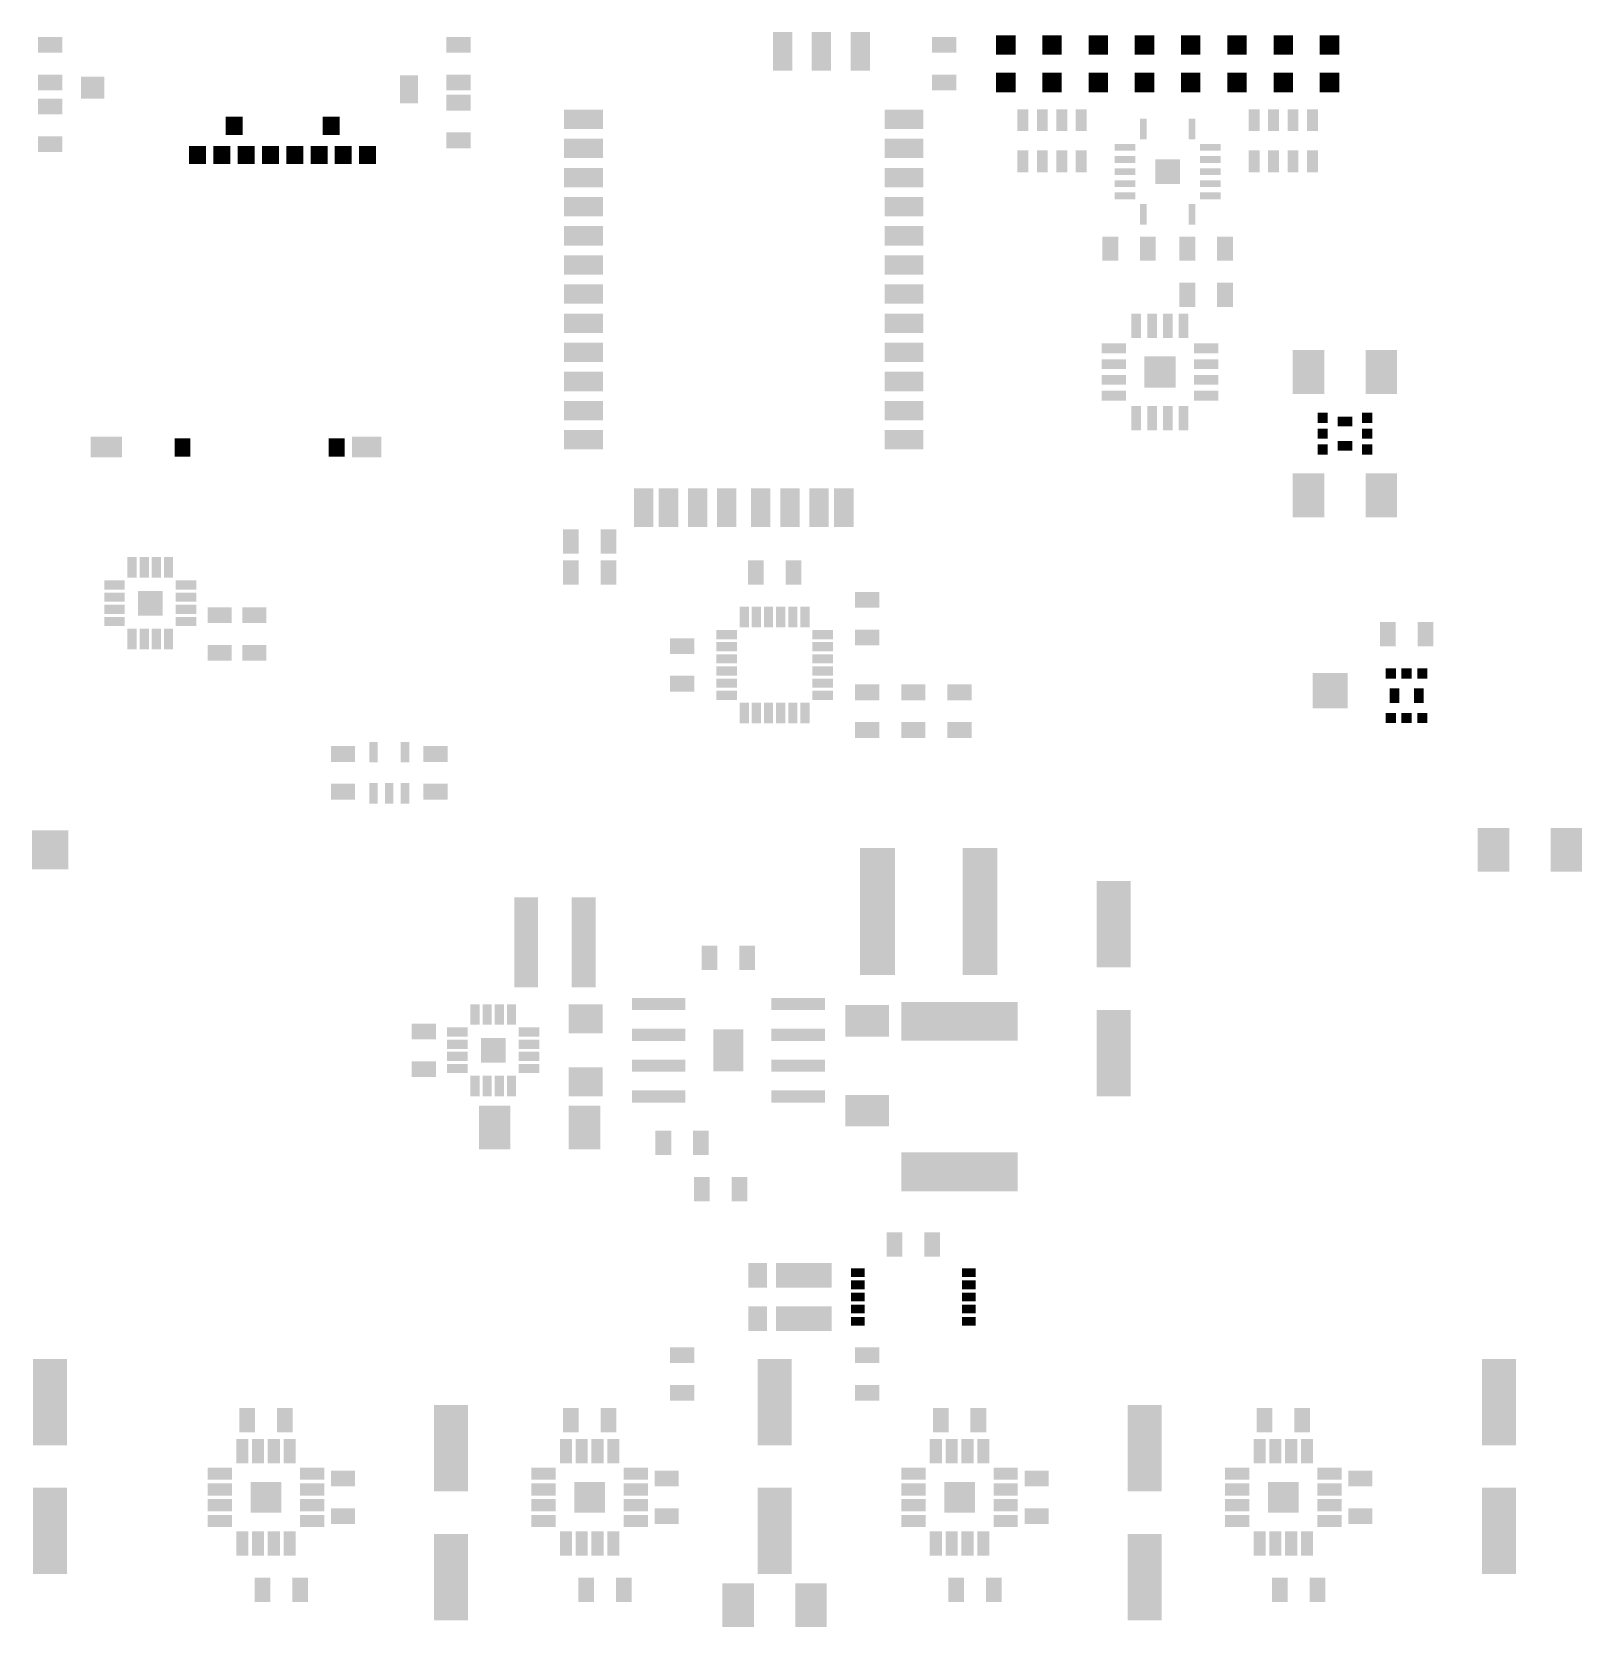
# Model space of a CAD drawing. Extents: x 3.7 to 67.6, y 9.9 to 75.6.
import ezdxf

# ---------------------------------------------------------------- set-up
doc = ezdxf.new("R2010")
doc.units = 0
doc.layers.add('31', color=253, linetype='CONTINUOUS')

# ---------------------------------------------------------------- blocks, each defined once
blk = doc.blocks.new('RECT')
blk.add_solid([(-0.5, -0.5), (0.5, -0.5), (-0.5, 0.5), (0.5, 0.5)])

msp = doc.modelspace()

# ---------------------------------------------------------------- block references
at = {"layer": '31'}
for p, xscale, yscale in [((34.62, 74.805), 0.8, 1.6), ((36.22, 74.805), 0.8, 1.6), ((37.82, 74.805), 0.8, 1.6), ((54.045, 71.97), 0.45, 0.9), ((54.845, 71.97), 0.45, 0.9), ((55.645, 71.97), 0.45, 0.9), ((56.445, 71.97), 0.45, 0.9), ((54.045, 70.27), 0.45, 0.9), ((54.845, 70.27), 0.45, 0.9), ((55.645, 70.27), 0.45, 0.9), ((56.445, 70.27), 0.45, 0.9), ((56.285, 61.595), 1.3, 1.8), ((59.285, 61.595), 1.3, 1.8), ((50.165, 61.595), 1.296, 1.296), ((56.285, 56.515), 1.3, 1.8), ((59.285, 56.515), 1.3, 1.8), ((28.8978, 56.005), 0.8, 1.6), ((29.92, 56.005), 0.8, 1.6), ((31.12, 56.005), 0.8, 1.6), ((32.32, 56.005), 0.8, 1.6), ((33.72, 56.005), 0.8, 1.6), ((34.92, 56.005), 0.8, 1.6), ((36.12, 56.005), 0.8, 1.6), ((37.1422, 56.005), 0.8, 1.6), ((17.765, 45.935), 0.35, 0.85), ((19.065, 45.935), 0.35, 0.85), ((17.765, 44.235), 0.35, 0.85), ((18.415, 44.235), 0.35, 0.85), ((19.065, 44.235), 0.35, 0.85), ((63.905, 41.91), 1.3, 1.8), ((66.905, 41.91), 1.3, 1.8), ((38.53, 39.37), 1.43, 5.24), ((42.75, 39.37), 1.43, 5.24), ((24.0563, 38.1), 0.98, 3.7), ((26.4262, 38.1), 0.98, 3.7), ((29.51, 35.56), 2.2, 0.5), ((35.26, 35.56), 2.2, 0.5), ((29.51, 34.29), 2.2, 0.5), ((32.385, 33.655), 1.23, 1.725), ((35.26, 34.29), 2.2, 0.5), ((29.51, 33.02), 2.2, 0.5), ((35.26, 33.02), 2.2, 0.5), ((29.51, 31.75), 2.2, 0.5), ((35.26, 31.75), 2.2, 0.5), ((22.7563, 30.48), 1.3, 1.8), ((26.4563, 30.48), 1.3, 1.8), ((13.335, 15.24), 1.26, 1.26), ((26.67, 15.24), 1.26, 1.26), ((41.91, 15.24), 1.26, 1.26), ((55.245, 15.24), 1.26, 1.26)]:
    msp.add_blockref('RECT', p, dxfattribs=dict(at, xscale=xscale, yscale=yscale))
at = {"layer": '31', "xscale": 0.65}
for p, rotation in [((4.445, 75.07), 90), ((21.2725, 75.07), 90), ((41.275, 75.07), 90), ((4.445, 73.52), 90), ((21.2725, 73.52), 90), ((41.275, 73.52), 90), ((21.2725, 72.6887), 270), ((4.445, 72.53), 270), ((4.445, 70.98), 270), ((21.2725, 71.1388), 270), ((48.12, 66.675), 180), ((49.67, 66.675), 180), ((33.515, 53.34), 180), ((35.065, 53.34), 180), ((38.1, 52.21), 270), ((11.43, 51.575), 270), ((12.8588, 51.575), 270), ((30.48, 50.305), 270), ((38.1, 50.66), 270), ((11.43, 50.025), 270), ((12.8588, 50.025), 270), ((30.48, 48.755), 270), ((38.1, 48.4), 270), ((40.005, 48.4), 270), ((41.91, 48.4), 270), ((38.1, 46.85), 270), ((40.005, 46.85), 270), ((41.91, 46.85), 270), ((16.51, 45.86), 270), ((20.32, 45.86), 270), ((16.51, 44.31), 270), ((20.32, 44.31), 270), ((19.8438, 34.43), 90), ((19.8438, 32.88), 90), ((29.705, 29.845), 180), ((31.255, 29.845), 180), ((30.48, 21.095), 90), ((38.1, 21.095), 270), ((30.48, 19.545), 90), ((38.1, 19.545), 270), ((16.51, 16.015), 270), ((29.845, 16.015), 270), ((45.085, 16.015), 270), ((58.42, 16.015), 270), ((16.51, 14.465), 270), ((29.845, 14.465), 270), ((45.085, 14.465), 270), ((58.42, 14.465), 270), ((13.195, 11.43), 180), ((14.745, 11.43), 180), ((26.53, 11.43), 180), ((28.08, 11.43), 180), ((41.77, 11.43), 180), ((43.32, 11.43), 180), ((55.105, 11.43), 180), ((56.655, 11.43), 180)]:
    msp.add_blockref('RECT', p, dxfattribs=dict(at, rotation=rotation))
at = {"layer": '31'}
for p, xscale, yscale, rotation in [((43.815, 75.07), 0.8, 0.8, 270), ((45.72, 75.07), 0.8, 0.8, 270), ((47.625, 75.07), 0.8, 0.8, 270), ((49.53, 75.07), 0.8, 0.8, 270), ((51.435, 75.07), 0.8, 0.8, 270), ((53.34, 75.07), 0.8, 0.8, 270), ((55.245, 75.07), 0.8, 0.8, 270), ((57.15, 75.07), 0.8, 0.8, 270), ((6.1975, 73.31), 0.95, 0.9, 180), ((19.2325, 73.235), 0.745, 1.15, 180), ((43.815, 73.52), 0.8, 0.8, 270), ((45.72, 73.52), 0.8, 0.8, 270), ((47.625, 73.52), 0.8, 0.8, 270), ((49.53, 73.52), 0.8, 0.8, 270), ((51.435, 73.52), 0.8, 0.8, 270), ((53.34, 73.52), 0.8, 0.8, 270), ((55.245, 73.52), 0.8, 0.8, 270), ((57.15, 73.52), 0.8, 0.8, 270), ((26.42, 72.005), 0.8, 1.6, 90), ((39.62, 72.005), 0.8, 1.6, 270), ((44.52, 71.97), 0.45, 0.9, 180), ((45.32, 71.97), 0.45, 0.9, 180), ((46.12, 71.97), 0.45, 0.9, 180), ((46.92, 71.97), 0.45, 0.9, 180), ((12.0225, 71.735), 0.7, 0.75, 180), ((16.0225, 71.735), 0.7, 0.75, 180), ((49.4825, 71.605), 0.85, 0.28, 90), ((51.4825, 71.605), 0.85, 0.28, 90), ((26.42, 70.805), 0.8, 1.6, 90), ((39.62, 70.805), 0.8, 1.6, 270), ((48.7275, 70.85), 0.28, 0.85, 90), ((52.2375, 70.85), 0.28, 0.85, 90), ((10.5225, 70.535), 0.7, 0.75, 180), ((11.5225, 70.535), 0.7, 0.75, 180), ((12.5225, 70.535), 0.7, 0.75, 180), ((13.5225, 70.535), 0.7, 0.75, 180), ((14.5225, 70.535), 0.7, 0.75, 180), ((15.5225, 70.535), 0.7, 0.75, 180), ((16.5225, 70.535), 0.7, 0.75, 180), ((17.5225, 70.535), 0.7, 0.75, 180), ((44.52, 70.27), 0.45, 0.9, 180), ((45.32, 70.27), 0.45, 0.9, 180), ((46.12, 70.27), 0.45, 0.9, 180), ((46.92, 70.27), 0.45, 0.9, 180), ((48.7275, 70.35), 0.28, 0.85, 90), ((50.4825, 69.85), 1.02, 1.02, 90), ((52.2375, 70.35), 0.28, 0.85, 90), ((26.42, 69.605), 0.8, 1.6, 90), ((39.62, 69.605), 0.8, 1.6, 270), ((48.7275, 69.85), 0.28, 0.85, 90), ((52.2375, 69.85), 0.28, 0.85, 90), ((48.7275, 69.35), 0.28, 0.85, 90), ((52.2375, 69.35), 0.28, 0.85, 90), ((26.42, 68.405), 0.8, 1.6, 90), ((39.62, 68.405), 0.8, 1.6, 270), ((48.7275, 68.85), 0.28, 0.85, 90), ((49.4825, 68.095), 0.85, 0.28, 90), ((51.4825, 68.095), 0.85, 0.28, 90), ((52.2375, 68.85), 0.28, 0.85, 90), ((26.42, 67.205), 0.8, 1.6, 90), ((39.62, 67.205), 0.8, 1.6, 270), ((26.42, 66.005), 0.8, 1.6, 90), ((39.62, 66.005), 0.8, 1.6, 270), ((26.42, 64.805), 0.8, 1.6, 90), ((39.62, 64.805), 0.8, 1.6, 270), ((26.42, 63.605), 0.8, 1.6, 90), ((39.62, 63.605), 0.8, 1.6, 270), ((26.42, 62.405), 0.8, 1.6, 90), ((39.62, 62.405), 0.8, 1.6, 270), ((26.42, 61.205), 0.8, 1.6, 90), ((39.62, 61.205), 0.8, 1.6, 270), ((26.42, 60.005), 0.8, 1.6, 90), ((39.62, 60.005), 0.8, 1.6, 270), ((56.87, 59.705), 0.42, 0.42, 270), ((58.7, 59.705), 0.42, 0.42, 270), ((26.42, 58.805), 0.8, 1.6, 90), ((39.62, 58.805), 0.8, 1.6, 270), ((56.87, 59.055), 0.42, 0.42, 270), ((57.785, 59.555), 0.4, 0.6, 270), ((58.7, 59.055), 0.42, 0.42, 270), ((6.76, 58.51), 1.3, 0.85, 180), ((9.8975, 58.485), 0.65, 0.75, 180), ((16.2475, 58.485), 0.65, 0.75, 180), ((17.485, 58.51), 1.2, 0.85, 180), ((56.87, 58.405), 0.42, 0.42, 270), ((57.785, 58.555), 0.4, 0.6, 270), ((58.7, 58.405), 0.42, 0.42, 270), ((7.8225, 53.545), 0.85, 0.38, 270), ((8.3225, 53.545), 0.85, 0.38, 270), ((8.8225, 53.545), 0.85, 0.38, 270), ((9.3225, 53.545), 0.85, 0.38, 270), ((7.0975, 52.82), 0.38, 0.85, 270), ((8.5725, 52.07), 1.02, 1.02, 270), ((10.0475, 52.82), 0.38, 0.85, 270), ((7.0975, 52.32), 0.38, 0.85, 270), ((7.0975, 51.82), 0.38, 0.85, 270), ((10.0475, 52.32), 0.38, 0.85, 270), ((10.0475, 51.82), 0.38, 0.85, 270), ((33.04, 51.505), 0.85, 0.38, 90), ((33.54, 51.505), 0.85, 0.38, 90), ((34.04, 51.505), 0.85, 0.38, 90), ((34.54, 51.505), 0.85, 0.38, 90), ((35.04, 51.505), 0.85, 0.38, 90), ((35.54, 51.505), 0.85, 0.38, 90), ((7.0975, 51.32), 0.38, 0.85, 270), ((10.0475, 51.32), 0.38, 0.85, 270), ((7.8225, 50.595), 0.85, 0.38, 270), ((8.3225, 50.595), 0.85, 0.38, 270), ((8.8225, 50.595), 0.85, 0.38, 270), ((9.3225, 50.595), 0.85, 0.38, 270), ((32.315, 50.78), 0.38, 0.85, 90), ((36.265, 50.78), 0.38, 0.85, 90), ((32.315, 50.28), 0.38, 0.85, 90), ((32.315, 49.78), 0.38, 0.85, 90), ((36.265, 50.28), 0.38, 0.85, 90), ((36.265, 49.78), 0.38, 0.85, 90), ((32.315, 49.28), 0.38, 0.85, 90), ((36.265, 49.28), 0.38, 0.85, 90), ((59.675, 49.175), 0.42, 0.42, 180), ((60.325, 49.175), 0.42, 0.42, 180), ((60.975, 49.175), 0.42, 0.42, 180), ((32.315, 48.78), 0.38, 0.85, 90), ((36.265, 48.78), 0.38, 0.85, 90), ((57.175, 48.47), 1.45, 1.45, 270), ((32.315, 48.28), 0.38, 0.85, 90), ((33.04, 47.555), 0.85, 0.38, 90), ((33.54, 47.555), 0.85, 0.38, 90), ((34.04, 47.555), 0.85, 0.38, 90), ((34.54, 47.555), 0.85, 0.38, 90), ((35.04, 47.555), 0.85, 0.38, 90), ((35.54, 47.555), 0.85, 0.38, 90), ((36.265, 48.28), 0.38, 0.85, 90), ((59.825, 48.26), 0.4, 0.6, 180), ((60.825, 48.26), 0.4, 0.6, 180), ((59.675, 47.345), 0.42, 0.42, 180), ((60.325, 47.345), 0.42, 0.42, 180), ((60.975, 47.345), 0.42, 0.42, 180), ((4.445, 41.91), 1.6, 1.5, 270), ((48.26, 38.849), 3.556, 1.4, 90), ((21.9513, 35.13), 0.85, 0.38, 270), ((22.4513, 35.13), 0.85, 0.38, 270), ((22.9513, 35.13), 0.85, 0.38, 270), ((23.4513, 35.13), 0.85, 0.38, 270), ((26.5113, 34.955), 1.2, 1.4, 270), ((38.1, 34.87), 1.3, 1.8, 270), ((41.91, 34.85), 1.6, 4.8, 270), ((48.26, 33.541), 3.556, 1.4, 90), ((21.2263, 34.405), 0.38, 0.85, 270), ((24.1762, 34.405), 0.38, 0.85, 270), ((21.2263, 33.905), 0.38, 0.85, 270), ((21.2263, 33.405), 0.38, 0.85, 270), ((22.7013, 33.655), 1.02, 1.02, 270), ((24.1762, 33.905), 0.38, 0.85, 270), ((24.1762, 33.405), 0.38, 0.85, 270), ((21.2263, 32.905), 0.38, 0.85, 270), ((24.1762, 32.905), 0.38, 0.85, 270), ((26.5113, 32.355), 1.2, 1.4, 270), ((21.9513, 32.18), 0.85, 0.38, 270), ((22.4513, 32.18), 0.85, 0.38, 270), ((22.9513, 32.18), 0.85, 0.38, 270), ((23.4513, 32.18), 0.85, 0.38, 270), ((38.1, 31.17), 1.3, 1.8, 270), ((41.91, 28.65), 1.6, 4.8, 270), ((33.5915, 24.384), 0.762, 1.016, 180), ((35.4965, 24.384), 2.286, 1.016, 180), ((37.72, 24.495), 0.36, 0.57, 90), ((42.29, 24.495), 0.36, 0.57, 270), ((37.72, 23.995), 0.36, 0.57, 90), ((37.72, 23.495), 0.36, 0.57, 90), ((42.29, 23.995), 0.36, 0.57, 270), ((42.29, 23.495), 0.36, 0.57, 270), ((33.5915, 22.606), 0.762, 1.016, 180), ((35.4965, 22.606), 2.286, 1.016, 180), ((37.72, 22.995), 0.36, 0.57, 90), ((42.29, 22.995), 0.36, 0.57, 270), ((37.72, 22.495), 0.36, 0.57, 90), ((42.29, 22.495), 0.36, 0.57, 270), ((4.445, 19.164), 3.556, 1.4, 90), ((34.29, 19.164), 3.556, 1.4, 90), ((64.135, 19.164), 3.556, 1.4, 90), ((20.955, 17.259), 3.556, 1.4, 270), ((49.53, 17.259), 3.556, 1.4, 270), ((4.445, 13.856), 3.556, 1.4, 90), ((34.29, 13.856), 3.556, 1.4, 90), ((64.135, 13.856), 3.556, 1.4, 90), ((20.955, 11.951), 3.556, 1.4, 270), ((49.53, 11.951), 3.556, 1.4, 270), ((32.79, 10.795), 1.3, 1.8, 180), ((35.79, 10.795), 1.3, 1.8, 180)]:
    msp.add_blockref('RECT', p, dxfattribs=dict(at, xscale=xscale, yscale=yscale, rotation=rotation))
for p, xscale in [((51.295, 66.675), 0.65), ((52.845, 66.675), 0.65), ((51.295, 64.77), 0.65), ((52.845, 64.77), 0.65), ((49.19, 63.495), 0.4), ((49.84, 63.495), 0.4), ((50.49, 63.495), 0.4), ((51.14, 63.495), 0.4), ((49.19, 59.695), 0.4), ((49.84, 59.695), 0.4), ((50.49, 59.695), 0.4), ((51.14, 59.695), 0.4), ((25.895, 54.61), 0.65), ((27.445, 54.61), 0.65), ((25.895, 53.34), 0.65), ((27.445, 53.34), 0.65), ((59.55, 50.8), 0.65), ((61.1, 50.8), 0.65), ((31.61, 37.465), 0.65), ((33.16, 37.465), 0.65), ((31.2925, 27.94), 0.65), ((32.8425, 27.94), 0.65), ((39.23, 25.654), 0.65), ((40.78, 25.654), 0.65), ((12.56, 18.415), 0.65), ((14.11, 18.415), 0.65), ((25.895, 18.415), 0.65), ((27.445, 18.415), 0.65), ((41.135, 18.415), 0.65), ((42.685, 18.415), 0.65), ((54.47, 18.415), 0.65), ((56.02, 18.415), 0.65), ((12.36, 17.14), 0.5), ((13.01, 17.14), 0.5), ((13.66, 17.14), 0.5), ((14.31, 17.14), 0.5), ((25.695, 17.14), 0.5), ((26.345, 17.14), 0.5), ((26.995, 17.14), 0.5), ((27.645, 17.14), 0.5), ((40.935, 17.14), 0.5), ((41.585, 17.14), 0.5), ((42.235, 17.14), 0.5), ((42.885, 17.14), 0.5), ((54.27, 17.14), 0.5), ((54.92, 17.14), 0.5), ((55.57, 17.14), 0.5), ((56.22, 17.14), 0.5), ((12.36, 13.34), 0.5), ((13.01, 13.34), 0.5), ((13.66, 13.34), 0.5), ((14.31, 13.34), 0.5), ((25.695, 13.34), 0.5), ((26.345, 13.34), 0.5), ((26.995, 13.34), 0.5), ((27.645, 13.34), 0.5), ((40.935, 13.34), 0.5), ((41.585, 13.34), 0.5), ((42.235, 13.34), 0.5), ((42.885, 13.34), 0.5), ((54.27, 13.34), 0.5), ((54.92, 13.34), 0.5), ((55.57, 13.34), 0.5), ((56.22, 13.34), 0.5)]:
    msp.add_blockref('RECT', p, dxfattribs=dict(at, xscale=xscale))
for p, yscale in [((48.265, 62.57), 0.4), ((52.065, 62.57), 0.4), ((48.265, 61.92), 0.4), ((52.065, 61.92), 0.4), ((48.265, 61.27), 0.4), ((52.065, 61.27), 0.4), ((48.265, 60.62), 0.4), ((52.065, 60.62), 0.4), ((11.435, 16.215), 0.5), ((15.235, 16.215), 0.5), ((24.77, 16.215), 0.5), ((28.57, 16.215), 0.5), ((40.01, 16.215), 0.5), ((43.81, 16.215), 0.5), ((53.345, 16.215), 0.5), ((57.145, 16.215), 0.5), ((11.435, 15.565), 0.5), ((15.235, 15.565), 0.5), ((24.77, 15.565), 0.5), ((28.57, 15.565), 0.5), ((40.01, 15.565), 0.5), ((43.81, 15.565), 0.5), ((53.345, 15.565), 0.5), ((57.145, 15.565), 0.5), ((11.435, 14.915), 0.5), ((15.235, 14.915), 0.5), ((24.77, 14.915), 0.5), ((28.57, 14.915), 0.5), ((40.01, 14.915), 0.5), ((43.81, 14.915), 0.5), ((53.345, 14.915), 0.5), ((57.145, 14.915), 0.5), ((11.435, 14.265), 0.5), ((15.235, 14.265), 0.5), ((24.77, 14.265), 0.5), ((28.57, 14.265), 0.5), ((40.01, 14.265), 0.5), ((43.81, 14.265), 0.5), ((53.345, 14.265), 0.5), ((57.145, 14.265), 0.5)]:
    msp.add_blockref('RECT', p, dxfattribs=dict(at, yscale=yscale))

doc.saveas('drawing.dxf')
